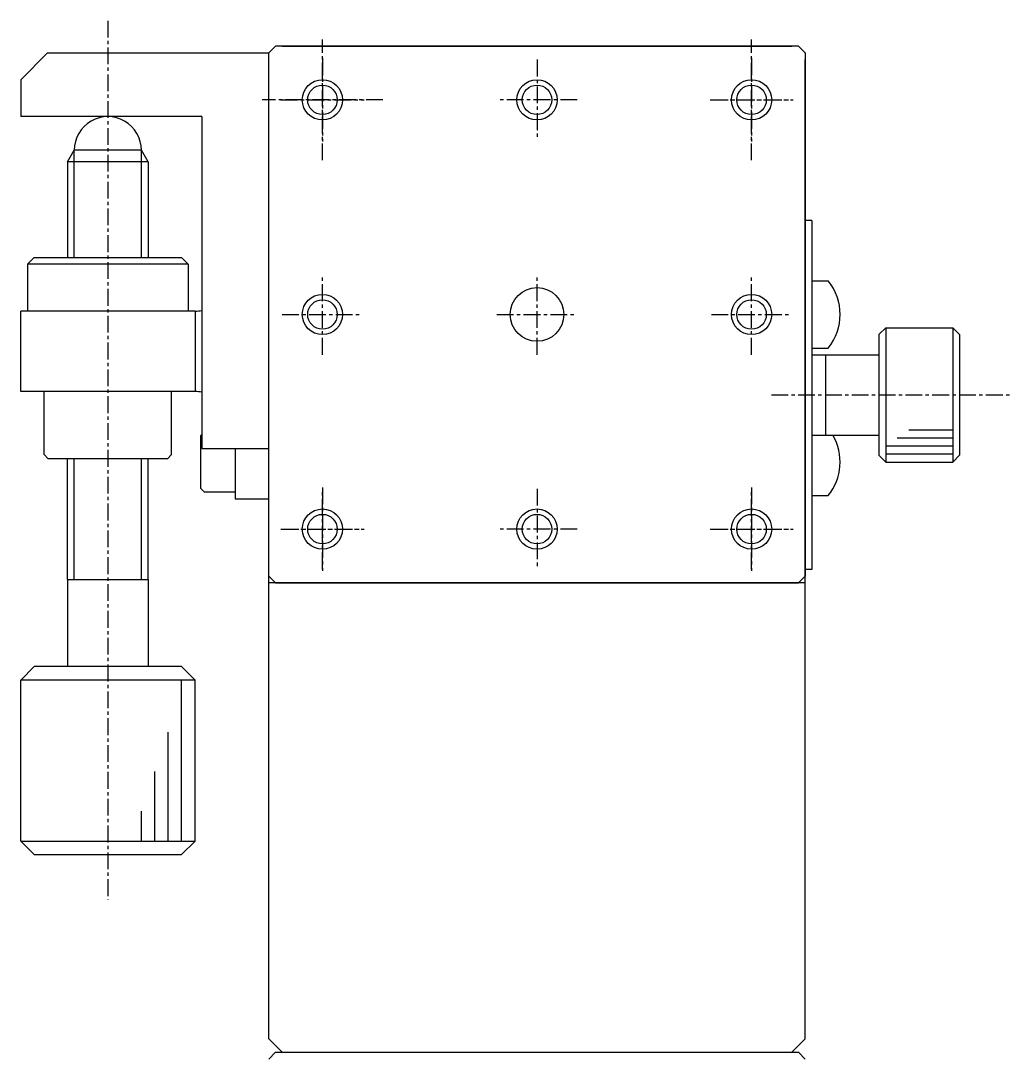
# Model space of a CAD drawing. Extents: x 85 to 291, y 58 to 217.
# Drawn here: x 84.6 to 158.5, y 139.6 to 216.7 of the extents above; entities that cross this region are included whole.
import ezdxf

# ---------------------------------------------------------------- set-up
doc = ezdxf.new("R2010")
doc.units = 0
doc.linetypes.add('CENTER', pattern=[2, 1.25, -0.25, 0.25, -0.25])
doc.layers.get('0').update_dxf_attribs({"linetype": 'CONTINUOUS'})
doc.layers.add('CENTER', color=1, linetype='CENTER')

msp = doc.modelspace()

# ---------------------------------------------------------------- linework, layer by layer
at = {"color": 7, "linetype": 'CONTINUOUS'}
for p, q in [((103.098, 214.306), (103.598, 214.806)), ((142.598, 214.806), (103.598, 214.806)), ((104.098, 214.806), (142.098, 214.806)), ((142.598, 214.806), (143.098, 214.306)), ((84.598, 212.306), (86.598, 214.306)), ((86.598, 214.306), (103.098, 214.306)), ((103.098, 175.306), (103.098, 214.306)), ((103.098, 140.806), (103.098, 213.806)), ((143.098, 214.306), (143.098, 175.306)), ((143.098, 140.806), (143.098, 213.806)), ((84.598, 212.306), (84.598, 209.556)), ((98.098, 209.556), (84.598, 209.556)), ((98.098, 209.556), (98.098, 184.806)), ((88.098, 206.19), (88.598, 207.056)), ((93.598, 207.056), (88.598, 207.056)), ((94.098, 206.19), (93.598, 207.056)), ((94.098, 206.19), (88.098, 206.19)), ((88.098, 206.19), (88.098, 199.056)), ((94.098, 206.19), (94.098, 199.056)), ((143.598, 201.806), (143.098, 201.806)), ((143.598, 201.806), (143.598, 175.806)), ((85.598, 199.056), (85.098, 198.556)), ((85.598, 199.056), (96.598, 199.056)), ((96.598, 199.056), (97.098, 198.556)), ((85.098, 198.556), (85.098, 195.056)), ((97.098, 198.556), (85.098, 198.556)), ((97.098, 198.556), (97.098, 195.056)), ((143.598, 197.306), (144.82, 197.306)), ((84.598, 189.056), (84.598, 195.056)), ((97.598, 195.056), (84.598, 195.056)), ((97.598, 195.056), (97.598, 189.056)), ((149.098, 193.806), (148.598, 193.306)), ((149.098, 193.806), (154.098, 193.806)), ((149.098, 193.806), (149.098, 183.806)), ((154.598, 193.306), (154.098, 193.806)), ((154.098, 193.806), (154.098, 183.806)), ((148.598, 193.306), (148.598, 184.306)), ((154.598, 193.306), (154.598, 184.306)), ((143.598, 192.306), (144.82, 192.306)), ((143.598, 191.806), (148.598, 191.806)), ((144.598, 191.806), (144.598, 185.806)), ((97.598, 189.056), (84.598, 189.056)), ((86.348, 184.356), (86.348, 189.056)), ((95.848, 184.356), (95.848, 189.056)), ((97.998, 185.756), (98.098, 185.856)), ((97.998, 185.756), (97.998, 181.856)), ((143.598, 185.806), (148.598, 185.806)), ((86.648, 184.056), (86.348, 184.356)), ((95.548, 184.056), (95.848, 184.356)), ((98.098, 184.806), (103.098, 184.806)), ((100.598, 184.806), (100.598, 181.056)), ((95.548, 184.056), (86.648, 184.056)), ((88.098, 175.056), (88.098, 184.056)), ((94.098, 175.056), (94.098, 184.056)), ((148.598, 184.306), (149.098, 183.806)), ((149.098, 183.806), (154.098, 183.806)), ((154.098, 183.806), (154.598, 184.306)), ((98.298, 181.556), (97.998, 181.856)), ((100.598, 181.556), (98.298, 181.556)), ((143.598, 181.306), (144.82, 181.306)), ((100.598, 181.056), (103.098, 181.056)), ((103.598, 174.806), (103.098, 175.306)), ((143.098, 175.306), (142.598, 174.806)), ((143.598, 175.806), (143.098, 175.806)), ((88.098, 175.056), (94.098, 175.056)), ((88.098, 175.056), (88.098, 168.556)), ((94.098, 175.056), (94.098, 168.556)), ((143.098, 174.806), (103.098, 174.806)), ((103.598, 174.806), (142.598, 174.806)), ((85.598, 168.556), (84.598, 167.556)), ((96.598, 168.556), (85.598, 168.556)), ((96.598, 168.556), (97.598, 167.556)), ((84.598, 155.556), (84.598, 167.556)), ((97.598, 155.556), (97.598, 167.556)), ((85.598, 154.556), (84.598, 155.556)), ((96.598, 154.556), (97.598, 155.556)), ((85.598, 154.556), (96.598, 154.556)), ((103.098, 140.806), (104.098, 139.806)), ((143.098, 140.806), (142.098, 139.806)), ((103.598, 139.806), (103.098, 139.306)), ((103.598, 139.806), (142.598, 139.806)), ((104.098, 139.806), (142.098, 139.806)), ((143.098, 139.306), (142.598, 139.806))]:
    msp.add_line(p, q, dxfattribs=at)
at = {"color": 3, "linetype": 'CONTINUOUS'}
for p, q in [((88.598, 199.056), (88.598, 207.056)), ((93.598, 199.056), (93.598, 207.056)), ((150.832, 186.206), (154.098, 186.206)), ((149.961, 185.606), (154.098, 185.606)), ((149.098, 185.006), (154.098, 185.006)), ((149.098, 184.406), (154.098, 184.406)), ((88.598, 175.056), (88.598, 184.056)), ((93.598, 175.056), (93.598, 184.056)), ((97.598, 167.556), (84.598, 167.556)), ((96.598, 155.556), (96.598, 167.556)), ((95.598, 155.556), (95.598, 163.672)), ((94.598, 155.556), (94.598, 160.727)), ((93.598, 155.556), (93.598, 157.79)), ((84.598, 155.556), (97.598, 155.556))]:
    msp.add_line(p, q, dxfattribs=at)
for centre in [(107.098, 210.806), (123.098, 210.806), (139.098, 210.806), (107.098, 194.806), (139.098, 194.806), (107.098, 178.806), (123.098, 178.806), (139.098, 178.806)]:
    msp.add_circle(centre, 1.5, dxfattribs=at)
at = {"color": 7, "linetype": 'CONTINUOUS'}
for centre, radius in [((107.098, 210.806), 1.1), ((123.098, 210.806), 1.1), ((139.098, 210.806), 1.1), ((123.098, 194.806), 2), ((107.098, 194.806), 1.1), ((139.098, 194.806), 1.1), ((107.098, 178.806), 1.1), ((123.098, 178.806), 1.1), ((139.098, 178.806), 1.1)]:
    msp.add_circle(centre, radius, dxfattribs=at)
for centre, radius, start, end in [((91.098, 207.056), 2.5, 359.99997, 180), ((141.698, 194.806), 4, 321.31781, 38.68219), ((97.598, 198.056), 3, 270, 279.59407), ((97.598, 186.056), 3, 80.40593, 90), ((141.698, 183.806), 4, 321.31781, 30.00002)]:
    msp.add_arc(centre, radius, start, end, dxfattribs=at)
at = {"layer": 'CENTER', "color": 1, "linetype": 'CENTER'}
for p, q in [((91.098, 216.706), (91.098, 151.165)), ((107.098, 206.306), (107.098, 215.306)), ((139.098, 206.306), (139.098, 215.306)), ((107.098, 213.906), (107.098, 207.706)), ((123.098, 213.806), (123.098, 207.806)), ((139.098, 213.906), (139.098, 207.706)), ((111.598, 210.806), (102.598, 210.806)), ((103.998, 210.806), (110.198, 210.806)), ((126.098, 210.806), (120.098, 210.806)), ((135.998, 210.806), (142.198, 210.806)), ((136.098, 210.806), (142.098, 210.806)), ((107.098, 191.806), (107.098, 197.806)), ((123.098, 191.806), (123.098, 197.806)), ((139.098, 191.806), (139.098, 197.806)), ((104.098, 194.806), (110.098, 194.806)), ((120.098, 194.806), (126.098, 194.806)), ((136.098, 194.806), (142.098, 194.806)), ((140.574, 188.806), (158.466, 188.806)), ((107.098, 181.906), (107.098, 175.706)), ((107.098, 175.806), (107.098, 181.806)), ((123.098, 181.806), (123.098, 175.806)), ((139.098, 181.906), (139.098, 175.706)), ((139.098, 175.806), (139.098, 181.806)), ((103.998, 178.806), (110.198, 178.806)), ((104.098, 178.806), (110.098, 178.806)), ((126.098, 178.806), (120.098, 178.806)), ((135.998, 178.806), (142.198, 178.806)), ((136.098, 178.806), (142.098, 178.806))]:
    msp.add_line(p, q, dxfattribs=at)

doc.saveas('drawing.dxf')
